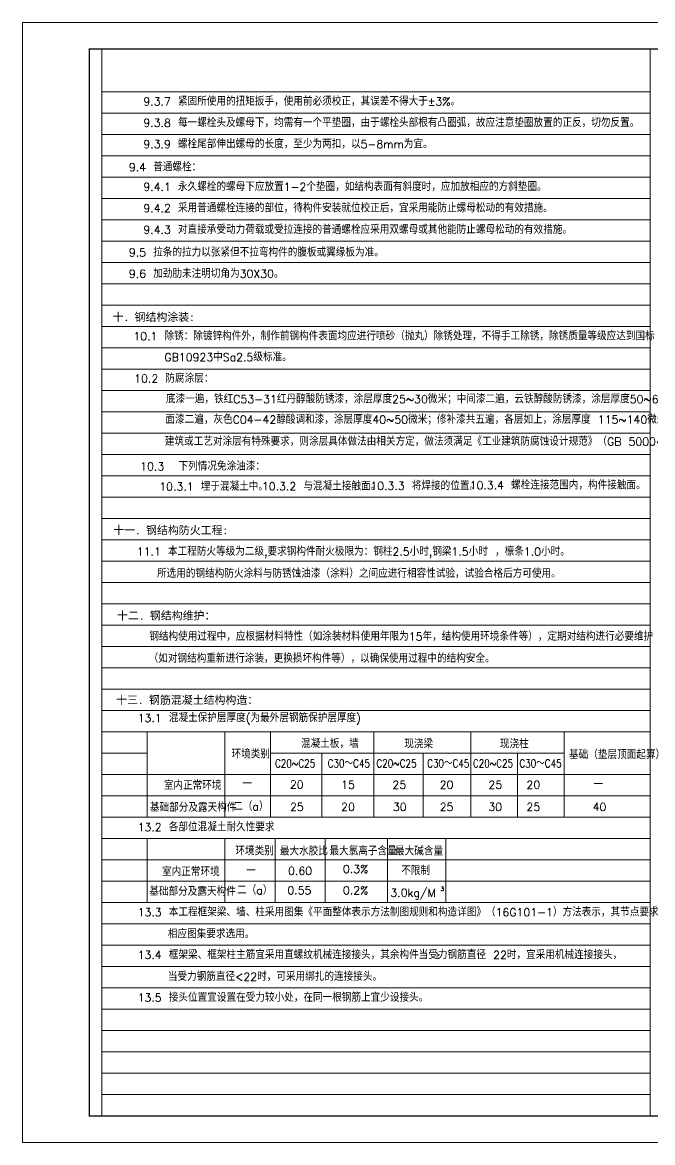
# Model space of a CAD drawing. Header units: millimetres. Extents: x 19781 to 898973, y -947928 to -267362.
# Drawn here: x 97809 to 121412, y -309362 to -267362 of the extents above; entities that cross this region are included whole.
import ezdxf

# ---------------------------------------------------------------- set-up
doc = ezdxf.new("R2010")
doc.units = ezdxf.units.MM
doc.header["$LTSCALE"] = 100
doc.layers.get('0').update_dxf_attribs({"lineweight": 18})
for name, color, linetype, lineweight in [('AUDIT_I_080801173815-0', 253, 'Continuous', 18), ('BORDER', 7, 'Continuous', 18), ('K', 64, 'Continuous', 18)]:
    doc.layers.add(name, color=color, linetype=linetype, lineweight=lineweight)
doc.styles.add('-黑体', font='simhei.ttf', dxfattribs={"width": 0.8})
doc.styles.add('10', font='txt.shx', dxfattribs={"width": 0.7, "bigfont": 'hztxt.shx'})
doc.styles.add('TSSD_REIN', font='tssdeng.shx', dxfattribs={"width": 0.7, "bigfont": 'hztxt.shx'})

msp = doc.modelspace()

# ---------------------------------------------------------------- linework, layer by layer
at = {"layer": 'AUDIT_I_080801173815-0'}
for p, q in [((102476.18, -293962), (102476.18, -297162)), ((105387.1, -293962), (105387.1, -297162)), ((107102.12, -293962), (107102.12, -297162)), ((110968.14, -293962), (110968.14, -297162)), ((114608.11, -293962), (114608.11, -297162)), ((118096.13, -293962), (118096.13, -297162)), ((109026.13, -294762), (109026.13, -297162)), ((112821.1, -294762), (112821.1, -297162)), ((116355.12, -294762), (116355.12, -297162)), ((102476.18, -297962), (102476.18, -300362)), ((105387.1, -297962), (105387.1, -300362)), ((107270.1, -297962), (107270.1, -300362)), ((109153.1, -297962), (109153.1, -300362)), ((111487.1, -297962), (111487.1, -300362)), ((113672.1, -297962), (113672.1, -300362))]:
    msp.add_line(p, q, dxfattribs=at)
at = {"layer": 'BORDER'}
msp.add_lwpolyline([(97808.69, -309362), (97808.69, -267362), (172108.69, -267362), (172108.69, -309362)], close=True, dxfattribs=at)
msp.add_lwpolyline([(100308.69, -308362, 50, 50, 0), (100308.69, -268362, 50, 50, 0), (171108.69, -268362, 50, 50, 0), (171108.69, -308362, 50, 50, 0)], format="xyseb", close=True, dxfattribs=at)
at = {"layer": 'K'}
for p, q in [((100786.88, -268362), (100786.88, -308362)), ((121316.6, -268362), (121316.6, -274762)), ((121316.6, -269962), (100786.88, -269962)), ((121316.6, -269962), (100786.88, -269962)), ((121316.6, -270762), (100786.88, -270762)), ((121316.6, -270762), (100786.88, -270762)), ((121316.6, -271562), (100786.88, -271562)), ((121316.6, -272362), (100786.88, -272362)), ((121316.6, -273162), (100786.88, -273162)), ((121316.6, -273962), (100786.88, -273962)), ((121316.6, -274762), (100786.88, -274762)), ((121316.6, -274762), (121316.6, -308362)), ((121316.6, -275562), (100786.88, -275562)), ((121316.6, -276362), (100786.88, -276362)), ((121316.6, -277162), (100786.88, -277162)), ((121316.6, -277962), (100786.88, -277962)), ((121316.6, -278762), (100786.88, -278762)), ((121316.6, -279562), (100786.88, -279562)), ((121316.6, -280362), (100786.88, -280362)), ((121316.6, -281162), (100786.88, -281162)), ((121316.6, -281962), (100786.88, -281962)), ((121316.6, -282762), (100786.88, -282762)), ((121316.6, -283562), (100786.88, -283562)), ((121316.6, -284362), (100786.88, -284362)), ((121316.6, -285162), (100786.88, -285162)), ((121316.6, -285962), (100786.88, -285962)), ((121316.6, -285962), (100786.88, -285962)), ((121316.6, -286762), (100786.88, -286762)), ((121316.6, -287562), (100786.88, -287562)), ((121316.6, -288362), (100786.88, -288362)), ((121316.6, -289162), (100786.88, -289162)), ((121316.6, -289962), (100786.88, -289962)), ((121316.6, -290762), (100786.88, -290762)), ((121316.6, -291562), (100786.88, -291562)), ((121316.6, -291562), (100786.88, -291562)), ((121316.6, -292362), (100786.88, -292362)), ((121316.6, -293162), (100786.88, -293162)), ((121316.6, -293962), (100786.88, -293962)), ((102476.18, -294762), (100786.88, -294762)), ((118096.13, -294762), (107102.12, -294762)), ((121316.6, -295562), (100786.88, -295562)), ((121316.6, -296362), (100786.88, -296362)), ((115499.32, -297162), (100786.88, -297162)), ((121316.6, -297162), (100786.88, -297162)), ((121316.6, -297962), (100786.88, -297962)), ((121316.6, -298762), (100786.88, -298762)), ((121316.6, -299562), (100786.88, -299562)), ((121316.6, -300362), (100786.88, -300362)), ((121316.6, -301162), (100786.88, -301162)), ((121316.6, -301962), (100786.88, -301962)), ((121316.6, -302762), (100786.88, -302762)), ((121316.6, -303562), (100786.88, -303562)), ((121316.6, -304362), (100786.88, -304362)), ((121316.6, -305162), (100786.88, -305162)), ((121316.6, -305162), (100786.88, -305162)), ((121316.6, -305962), (100786.88, -305962)), ((121316.6, -306762), (100786.88, -306762)), ((121316.6, -307562), (100786.88, -307562)), ((121316.6, -308362), (100786.88, -308362))]:
    msp.add_line(p, q, dxfattribs=at)

# ---------------------------------------------------------------- texts
at = {"style": '10'}
for s, height, p in [('GB10923中Sa2.5级标准。', 300, (103127.91, -280064.75)), ('底漆一遍，铁红C53-31红丹醇酸防锈漆，涂层厚度25~30微米；中间漆二遍，云铁醇酸防锈漆，涂层厚度50~60微米；', 300, (103184.31, -281637.53)), ('所选用的钢结构防火涂料与防锈蚀油漆（涂料）之间应进行相容性试验，试验合格后方可使用。', 300, (102852.34, -288179.11)), ('钢结构使用过程中，应根据材料特性（如涂装材料使用年限为15年，结构使用环境条件等），定期对结构进行必要维护', 300, (102559.63, -290539.65)), ('（如对钢结构重新进行涂装，更换损坏构件等），以确保使用过程中的结构安全。', 300, (102537.07, -291364.34)), ('混凝土板，墙', 300, (108244.6, -294560.52)), ('现浇梁', 300, (112110.14, -294572.94)), ('现浇柱', 300, (115693.14, -294572.94)), ('基础（垫层顶面起算）', 300, (118281.98, -294972.94)), ('室内正常环境', 300, (103105.23, -296126.2)), ('一', 300, (106046.85, -296066.48)), ('20', 300, (107826.85, -296089.48)), ('15', 300, (109745.55, -296096.2)), ('25', 300, (111669.55, -296096.2)), ('20', 300, (113436.55, -296096.2)), ('25', 300, (115263.55, -296096.2)), ('20', 300, (116688.55, -296096.2)), ('一', 300, (119199.85, -296089.48)), ('基础部分及露天构件', 300, (102583.5, -296954.3)), ('二（a）', 300, (105704.33, -296913.71)), ('25', 300, (107830.34, -296927.2)), ('20', 300, (109745.55, -296927.2)), ('30', 300, (111686.24, -296927.2)), ('25', 300, (113436.55, -296927.2)), ('30', 300, (115259.29, -296927.2)), ('25', 300, (116688.55, -296927.2)), ('40', 300, (119166.55, -296927.2)), ('最大水胶比', 300, (107450.9, -298591.66)), ('最大碱含量', 300, (111764.9, -298591.66)), ('室内正常环境', 300, (103037.15, -299363.2)), ('0.60', 300, (107756.86, -299323.69)), ('0.3%', 300, (109814.33, -299254.91)), ('不限制', 300, (111997.86, -299323.69)), ('一', 300, (106190.86, -299323.69)), ('基础部分及露天构件', 300, (102561.42, -300102.31)), ('二（a）', 300, (105848.33, -300054.91)), ('0.55', 300, (107731.33, -300054.91)), ('0.2%', 300, (109814.33, -300054.91)), ('3.0kg/M', 300, (111592.16, -300145.01)), ('3', 150, (113472.18, -299922.61)), ('相应图集要求选用。', 300, (103256.23, -301693.36)), ('当受力钢筋直径<22时，可采用绑扎的连接接头。', 300, (103256.23, -303293.36))]:
    msp.add_text(s, height=height, dxfattribs=at).set_placement(p)
for s, height, style, width, p in [('C20~C25', 300, '10', 0.8, (107270.27, -295295.19)), ('C30～C45', 300, '10', 0.8, (109244.22, -295295.19)), ('C20~C25', 300, '10', 0.8, (111067.62, -295295.19)), ('C30～C45', 300, '10', 0.8, (112970.22, -295295.19)), ('C20~C25', 300, '10', 0.8, (114684.52, -295295.19)), ('C30～C45', 300, '10', 0.8, (116424.19, -295295.19)), ('≥', 350, 'TSSD_REIN', 0.7, (113293.61, -302521.17))]:
    msp.add_text(s, height=height, dxfattribs=dict(style=style, width=width)).set_placement(p)
at = {"char_height": 300, "attachment_point": 7, "style": '10'}
for s, insert, width in [('{\\W1;9.3.7 紧固所使用的扭矩扳手，使用前必须校正，其误差不得大于%%P3%。}', (102338.64, -270494.03), 14443.9286), ('{\\W1;9.3.8 每一螺栓头及螺母下，均需有一个平垫圈，由于螺栓头部根有凸圈弧，故应注意垫圈放置的正反，切勿反置。}', (102338.64, -271294.03), 22723.5165), ('{\\W1;9.3.9 螺栓尾部伸出螺母的长度，至少为两扣，以5-8mm为宜。}', (102338.64, -272094.03), 12640.7143), ('{\\W1;9.4 普通螺栓：}', (101795.91, -272945.16), 3072.6099), ('{\\W1;9.4.1 永久螺栓的螺母下应放置1-2个垫圈，如结构表面有斜度时，应加放相应的方斜垫圈。}', (102338.64, -273694.03), 18115.7143), ('{\\W1;9.4.2 采用普通螺栓连接的部位，待构件安装就位校正后，宜采用能防止螺母松动的有效措施。}', (102338.64, -274494.03), 18711.4286), ('{\\W1;9.4.3 对直接承受动力荷载或受拉连接的普通螺栓应采用双螺母或其他能防止螺母松动的有效措施。}', (102338.64, -275294.03), 19562.5549), ('{\\W1;9.5 拉条的拉力以张紧但不拉弯构件的腹板或翼缘板为准。}', (101795.91, -276145.16), 11502.1978), ('{\\W1;9.6 加劲肋未注明切角为30X30。}', (101795.91, -276945.16), 6771.8407), ('{\\W1;10.1 除锈：除镀锌构件外，制作前钢构件表面均应进行喷砂（抛丸）除锈处理，不得手工除锈，除锈质量等级应达到国标}', (101962.64, -279294.03), 24157.3352), ('{\\W1;10.2 防腐涂层：}', (101994.13, -280875.66), 3275.1099), ('{\\W1;面漆二遍，灰色C04-42醇酸调和漆，涂层厚度40~50微米；修补漆共五遍，各层如上，涂层厚度 115~140微米。（若}', (103163.56, -282445.25), 23968.5577), ('{\\W1;建筑或工艺对涂层有特殊要求，则涂层具体做法由相关方定，做法须满足《工业建筑防腐蚀设计规范》（GB 500046）的规定。）}', (103143.56, -283245.25), 26108.6951), ('{\\W1;10.3  下列情况免涂油漆：}', (102220.13, -284166.5), 5332.2527), ('{\\W1;10.3.1 埋于混凝土中。}', (102933.91, -284921.64), 4361.1264), ('{\\W1;10.3.2 与混凝土接触面。}', (106778.82, -284911.39), 4915.0549), ('{\\W1;10.3.3 将焊接的位置。}', (110839.67, -284898.54), 4447.9121), ('{\\W1;10.3.4 螺栓连接范围内，构件接触面。}', (114560.46, -284882.81), 7619.6703), ('{\\W1;11.1 本工程防火等级为二级,要求钢构件耐火极限为：钢柱2.5小时,钢梁1.5小时 ，檩条1.0小时。}', (102093.56, -287445.98), 18995.3571), ('{\\W1;13.1 混凝土保护层厚度(为最外层钢筋保护层厚度)}', (102124.23, -293693.36), 9922.5), ('{\\W1;环境类别 }', (105641.89, -294956.46), 1755), ('{\\W1;13.2 各部位混凝土耐久性要求}', (102124.23, -297693.36), 6197.6786), ('{\\W1;环境类别 }', (105785.9, -298591.66), 1755), ('{\\W1;最大氯离子含量 }', (109309.4, -298591.66), 3183.75), ('{\\W1;13.3 本工程框架梁、墙、柱采用图集《平面整体表示方法制图规则和构造详图》（16G101-1）方法表示，其节点要求和构造按}', (102124.23, -300893.36), 25479.8077), ('{\\W1;13.4 框架梁、框架柱主筋宜采用直螺纹机械连接接头，其余构件当受力钢筋直径 22时，宜采用机械连接接头，}', (102124.23, -302493.36), 22063.1868), ('{\\W1;13.5 接头位置宜设置在受力较小处，在同一根钢筋上宜少设接头。}', (102124.23, -304093.36), 13034.6703)]:
    msp.add_mtext(s, dxfattribs=dict(at, insert=insert, width=width))
at = {"layer": 'BORDER', "color": 4, "char_height": 300, "attachment_point": 7, "style": '-黑体'}
for s, insert, width in [('{\\W1;十. 钢结构涂装:}', (101189.86, -278593.45), 4682.0225), ('{\\W1;十一. 钢结构防火工程:}', (101211.43, -286586.18), 6623.5955), ('{\\W1;十二. 钢结构维护：}', (101354.56, -289787.8), 5349.4382), ('{\\W1;十三. 钢筋混凝土结构构造：}', (101321.58, -292951.65), 7938.2022)]:
    msp.add_mtext(s, dxfattribs=dict(at, insert=insert, width=width))

doc.saveas('drawing.dxf')
